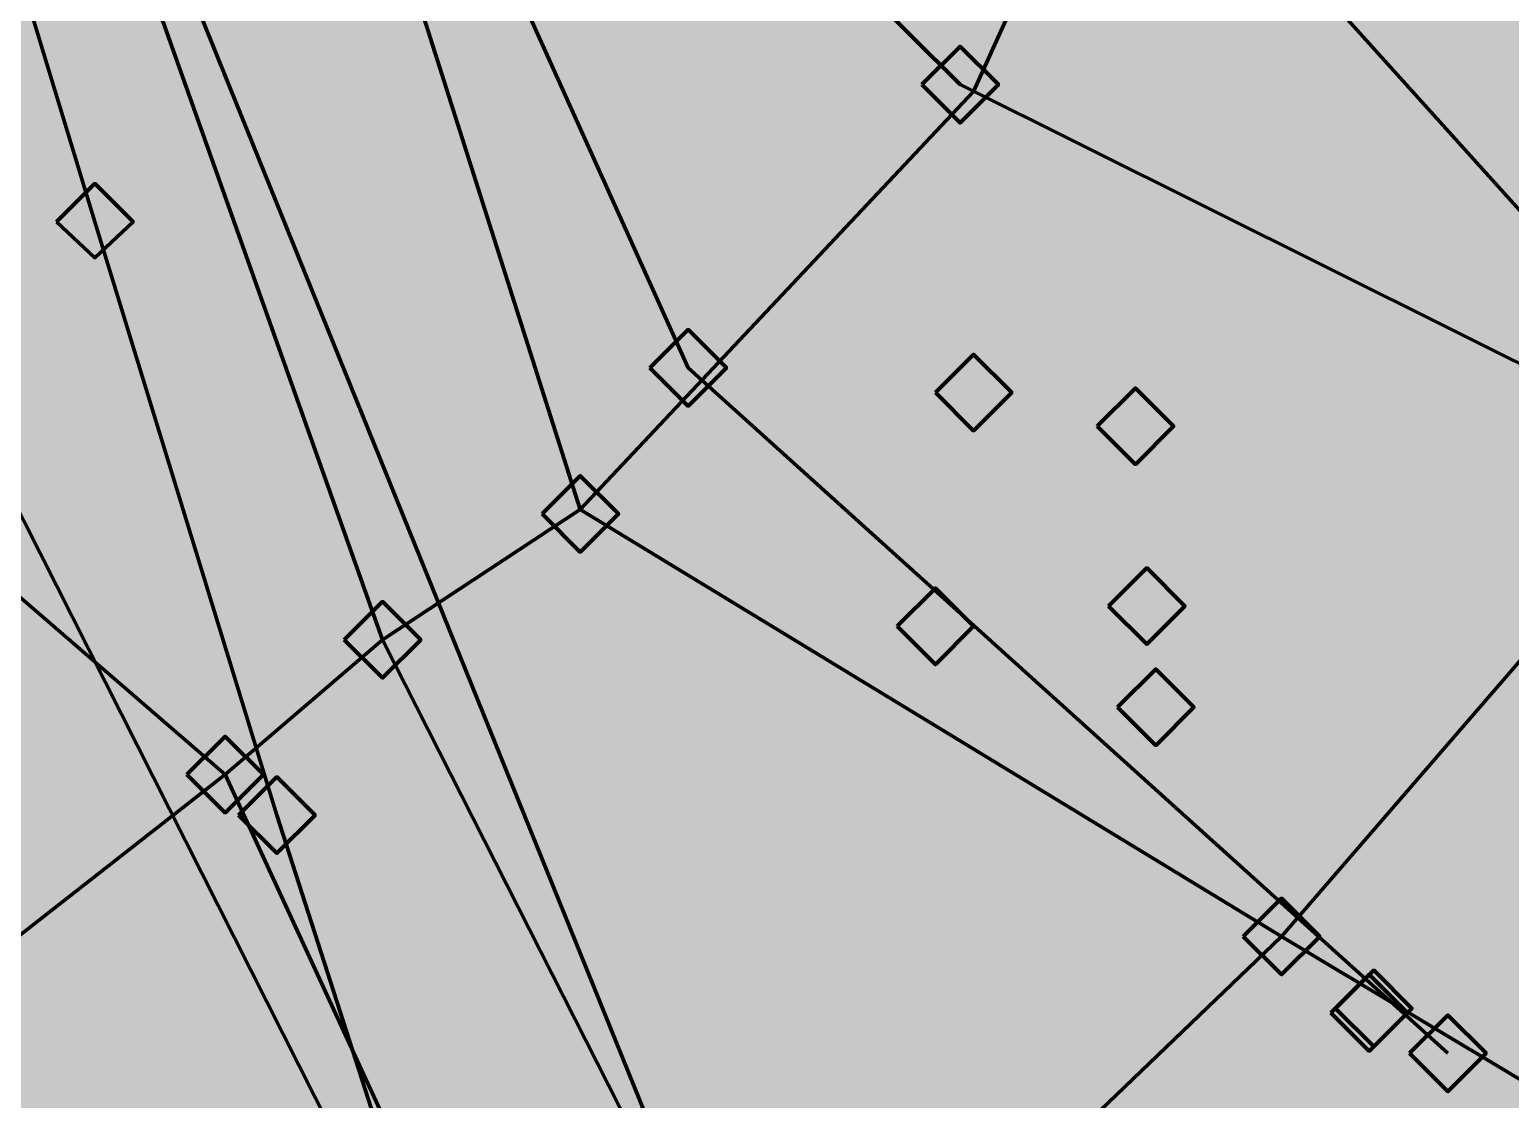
# Model space of a CAD drawing. Header units: inches. Extents: x 0 to 458, y -2 to 321.
# Drawn here: x 146.1 to 201, y 83.5 to 123.2 of the extents above; entities that cross this region are included whole.
import ezdxf

# ---------------------------------------------------------------- set-up
doc = ezdxf.new("R2010")
doc.units = ezdxf.units.IN
doc.header["$MEASUREMENT"] = 0
doc.layers.add('H', color=7, linetype='CONTINUOUS', lineweight=100)
doc.layers.add('P', color=250, linetype='CONTINUOUS', lineweight=100)

msp = doc.modelspace()

# ---------------------------------------------------------------- hatches: boundary and pattern name
at = {"layer": 'H', "linetype": 'Continuous'}
for color, points in [(7, [(-0.167, 296.167), (421, 296.167), (421, -1.833), (-0.167, -1.833)]), (0, [(183.167, 124.333), (181.583, 121.25), (181.083, 121.25), (182.75, 124.5), (180.833, 124.5), (180.833, 124.917), (183.167, 124.917), (183.167, 124.333), (184.583, 124.5), (184.333, 124.5), (184.083, 124.417), (183.917, 124.333), (183.75, 124.25), (183.667, 124.25), (183.667, 124.75), (184.167, 124.917), (184.667, 125), (185.083, 124.917), (185.417, 124.75), (185.667, 124.5), (185.75, 124.083), (185.583, 123.583), (185.083, 123.25), (185.333, 123.167), (185.583, 123), (185.75, 122.75), (185.833, 122.333), (185.75, 121.833), (185.5, 121.5), (185.083, 121.25), (184.583, 121.167), (184.083, 121.25), (183.583, 121.417), (183.583, 121.917), (183.667, 121.917), (184.083, 121.667), (184.583, 121.583), (184.917, 121.583), (185.167, 121.75), (185.25, 122), (185.333, 122.333), (185.25, 122.667), (185.083, 122.917), (184.833, 123), (184.583, 123), (184.333, 123), (184.333, 123.417), (184.5, 123.417), (185.083, 123.583), (185.25, 124), (185.25, 124.25), (185.083, 124.417), (184.833, 124.5), (184.583, 124.5), (183.167, 124.333), (187.167, 121.25), (186.583, 121.25), (186.583, 121.917), (187.167, 121.917), (187.167, 121.25), (183.167, 124.333), (190.25, 124.333), (188.667, 121.25), (188.167, 121.25), (189.833, 124.5), (187.917, 124.5), (187.917, 124.917), (190.25, 124.917), (190.25, 124.333), (183.167, 124.333), (191.667, 124.5), (191.417, 124.5), (191.167, 124.417), (191, 124.333), (190.833, 124.25), (190.75, 124.25), (190.75, 124.75), (191.25, 124.917), (191.75, 125), (192.167, 124.917), (192.5, 124.75), (192.75, 124.5), (192.833, 124.083), (192.667, 123.583), (192.167, 123.25), (192.417, 123.167), (192.667, 123), (192.833, 122.75), (192.917, 122.333), (192.833, 121.833), (192.583, 121.5), (192.167, 121.25), (191.667, 121.167), (191.167, 121.25), (190.667, 121.417), (190.667, 121.917), (190.75, 121.917), (191.167, 121.667), (191.667, 121.583), (191.917, 121.583), (192.167, 121.75), (192.333, 122), (192.417, 122.333), (192.333, 122.667), (192.167, 122.917), (191.917, 123), (191.667, 123), (191.417, 123), (191.417, 123.417), (191.583, 123.417), (192.167, 123.583), (192.333, 124), (192.25, 124.25), (192.167, 124.417), (191.917, 124.5), (191.667, 124.5)]), (0, [(179.167, 121.167), (180.583, 119.75), (182, 121.167), (180.583, 122.583)]), (0, [(151.083, 120.5), (149.5, 117.417), (148.917, 117.417), (150.583, 120.583), (148.75, 120.583), (148.75, 121.083), (151.083, 121.083), (151.083, 120.5), (153.75, 118.583), (153.667, 118.333), (153.667, 118.083), (153.583, 117.833), (153.417, 117.667), (153.25, 117.5), (153, 117.417), (152.75, 117.333), (152.5, 117.333), (152.25, 117.333), (152, 117.333), (151.75, 117.417), (151.583, 117.5), (151.583, 118), (151.75, 117.917), (152, 117.833), (152.25, 117.75), (152.5, 117.75), (152.833, 117.75), (153.083, 117.917), (153.167, 118.25), (153.25, 118.583), (153.167, 118.833), (153, 119.083), (152.75, 119.25), (152.417, 119.25), (152, 119.25), (151.667, 119.167), (151.667, 121.083), (153.667, 121.083), (153.667, 120.583), (152.167, 120.583), (152.167, 119.667), (152.333, 119.667), (152.5, 119.667), (152.75, 119.667), (153, 119.583), (153.333, 119.417), (153.667, 119.083), (153.667, 118.833), (153.75, 118.583), (151.083, 120.5), (155.083, 117.417), (154.5, 117.417), (154.5, 118.083), (155.083, 118.083), (155.083, 117.417), (151.083, 120.5), (158.083, 117.417), (155.833, 117.417), (155.833, 117.917), (156.083, 118.083), (156.25, 118.333), (156.5, 118.583), (156.75, 118.75), (156.917, 119), (157.083, 119.167), (157.167, 119.333), (157.25, 119.5), (157.417, 119.833), (157.417, 120.083), (157.417, 120.333), (157.25, 120.583), (157.083, 120.667), (156.833, 120.667), (156.583, 120.667), (156.25, 120.583), (156.083, 120.5), (155.917, 120.417), (155.917, 120.917), (156.083, 121), (156.333, 121.083), (156.583, 121.083), (156.833, 121.083), (157.083, 121.083), (157.333, 121.083), (157.667, 120.833), (157.833, 120.5), (157.917, 120.333), (157.917, 120.083), (157.917, 119.75), (157.75, 119.417), (157.5, 119.083), (157.25, 118.75), (157, 118.5), (156.75, 118.25), (156.5, 118), (156.25, 117.833), (158.083, 117.833), (158.083, 117.417), (151.083, 120.5), (160.917, 120.5), (159.333, 117.417), (158.75, 117.417), (160.417, 120.583), (158.583, 120.583), (158.583, 121.083), (160.917, 121.083), (160.917, 120.5)]), (0, [(147.083, 116.083), (148.5, 114.75), (149.917, 116.083), (148.5, 117.5)]), (0, [(163.667, 115.083), (162.083, 111.917), (161.5, 111.917), (163.25, 115.167), (161.333, 115.167), (161.333, 115.583), (163.667, 115.583), (163.667, 115.083), (165.083, 115.25), (164.833, 115.25), (164.583, 115.167), (164.333, 115), (164.167, 114.917), (164.167, 115.417), (164.583, 115.583), (165.167, 115.667), (165.583, 115.667), (165.917, 115.5), (166.167, 115.167), (166.25, 114.833), (166, 114.25), (165.583, 114), (165.583, 113.917), (165.833, 113.833), (166.083, 113.75), (166.25, 113.417), (166.333, 113), (166.25, 112.583), (166, 112.167), (165.583, 111.917), (165.083, 111.833), (164.5, 111.917), (164.083, 112.083), (164.083, 112.583), (164.5, 112.417), (165.083, 112.333), (165.333, 112.333), (165.583, 112.5), (165.75, 112.75), (165.833, 113.083), (165.75, 113.417), (165.583, 113.583), (165.333, 113.667), (165, 113.75), (164.833, 113.75), (164.833, 114.167), (165, 114.167), (165.5, 114.25), (165.75, 114.75), (165.667, 115), (165.583, 115.167), (165.333, 115.25), (165.083, 115.25), (163.667, 115.083), (167.667, 111.917), (167.083, 111.917), (167.083, 112.667), (167.667, 112.667), (167.667, 111.917), (163.667, 115.083), (170.75, 115.083), (169.167, 111.917), (168.583, 111.917), (170.333, 115.167), (168.417, 115.167), (168.417, 115.583), (170.75, 115.583), (170.75, 115.083), (163.667, 115.083), (173, 114.083), (172.917, 114.75), (172.667, 115.083), (172.5, 115.25), (172.25, 115.25), (171.75, 115.083), (171.583, 114.417), (171.667, 114.083), (171.833, 113.833), (172, 113.667), (172.333, 113.667), (172.667, 113.75), (172.917, 113.833), (172.917, 114), (173, 114.083), (163.667, 115.083), (171.083, 114.417), (171.167, 114.917), (171.417, 115.333), (171.833, 115.583), (172.25, 115.667), (172.667, 115.583), (173.083, 115.333), (173.333, 114.833), (173.417, 114), (173.333, 113.167), (173.083, 112.5), (172.583, 112), (171.833, 111.833), (171.583, 111.917), (171.417, 111.917), (171.417, 112.417), (171.583, 112.333), (171.917, 112.333), (172.667, 112.583), (172.917, 113.5), (172.583, 113.333), (172.167, 113.25), (171.833, 113.333), (171.5, 113.5), (171.167, 113.833), (171.083, 114.417)]), (0, [(189.667, 112.917), (188.083, 109.833), (187.5, 109.833), (189.167, 113), (187.333, 113), (187.333, 113.417), (189.667, 113.417), (189.667, 112.917), (191.083, 113.083), (190.833, 113.083), (190.583, 113), (190.333, 112.917), (190.167, 112.75), (190.167, 113.333), (190.333, 113.417), (190.583, 113.5), (190.833, 113.5), (191.083, 113.5), (191.333, 113.5), (191.583, 113.5), (191.917, 113.333), (192.167, 113), (192.167, 112.833), (192.25, 112.667), (192.167, 112.333), (192, 112.083), (191.833, 111.917), (191.583, 111.833), (191.75, 111.75), (192, 111.583), (192.25, 111.25), (192.25, 111.083), (192.25, 110.917), (192.25, 110.667), (192.167, 110.417), (192, 110.083), (191.75, 109.917), (191.583, 109.833), (191.333, 109.75), (191.083, 109.75), (190.833, 109.75), (190.5, 109.75), (190.25, 109.833), (190.083, 109.917), (190.083, 110.5), (190.25, 110.333), (190.5, 110.25), (190.75, 110.167), (191, 110.167), (191.333, 110.167), (191.583, 110.333), (191.75, 110.583), (191.833, 110.917), (191.75, 111.25), (191.583, 111.417), (191.333, 111.583), (191, 111.583), (190.833, 111.583), (190.833, 112), (191, 112), (191.25, 112), (191.5, 112.167), (191.667, 112.333), (191.75, 112.583), (191.667, 112.833), (191.5, 113), (191.333, 113.083), (191.083, 113.083), (189.667, 112.917), (193.667, 109.833), (193.083, 109.833), (193.083, 110.5), (193.667, 110.5), (193.667, 109.833), (189.667, 112.917), (196.167, 111.917), (196.167, 112.25), (196.083, 112.583), (196, 112.75), (195.917, 112.917), (195.75, 113.083), (195.5, 113.167), (195.167, 113.083), (195, 112.917), (194.833, 112.667), (194.833, 112.25), (194.833, 112.083), (194.833, 111.917), (195.083, 111.667), (195.25, 111.583), (195.5, 111.5), (195.833, 111.583), (196.167, 111.75), (196.167, 111.833), (196.167, 111.917), (189.667, 112.917), (194.333, 112.25), (194.333, 112.5), (194.417, 112.75), (194.5, 113), (194.667, 113.167), (194.833, 113.333), (195, 113.417), (195.25, 113.5), (195.5, 113.5), (195.75, 113.5), (195.917, 113.417), (196.25, 113.167), (196.417, 113), (196.583, 112.667), (196.667, 112.333), (196.667, 112.083), (196.667, 111.833), (196.667, 111.417), (196.583, 111), (196.417, 110.583), (196.25, 110.333), (196.083, 110.083), (195.75, 109.833), (195.417, 109.75), (195.083, 109.75), (194.833, 109.75), (194.667, 109.75), (194.667, 110.25), (194.833, 110.167), (195.083, 110.167), (195.333, 110.167), (195.5, 110.25), (195.833, 110.5), (196, 110.667), (196.083, 110.833), (196.167, 111.083), (196.167, 111.333), (196, 111.25), (195.833, 111.167), (195.417, 111.083), (195.083, 111.167), (194.667, 111.333), (194.5, 111.5), (194.417, 111.75), (194.333, 112), (194.333, 112.25), (189.667, 112.917), (199.5, 111.083), (199.083, 111.083), (199.083, 109.833), (198.583, 109.833), (198.583, 111.083), (197, 111.083), (197, 111.583), (198.667, 113.417), (199.083, 113.417), (199.083, 111.417), (199.5, 111.417), (199.5, 111.083), (189.667, 112.917), (198.583, 111.417), (198.583, 112.917), (197.417, 111.417), (198.583, 111.417)]), (0, [(169.083, 110.667), (170.5, 109.25), (171.917, 110.667), (170.5, 112.083)]), (0, [(179.667, 109.75), (181.083, 108.333), (182.5, 109.75), (181.083, 111.167)]), (0, [(185.667, 108.5), (187.083, 107.083), (188.5, 108.5), (187.083, 109.917)]), (0, [(156.5, 108.417), (154.917, 105.333), (154.333, 105.333), (156.083, 108.5), (154.167, 108.5), (154.167, 109), (156.5, 109), (156.5, 108.417), (157.917, 108.583), (157.667, 108.583), (157.417, 108.5), (157.167, 108.417), (157, 108.333), (157, 108.833), (157.167, 108.917), (157.417, 109), (157.667, 109), (158, 109.083), (158.167, 109), (158.417, 109), (158.75, 108.833), (159, 108.583), (159, 108.333), (159.083, 108.167), (159, 107.917), (158.833, 107.667), (158.667, 107.417), (158.417, 107.333), (158.667, 107.25), (158.917, 107.083), (159.083, 106.833), (159.083, 106.583), (159.167, 106.417), (159.083, 106.167), (159.083, 105.917), (158.833, 105.583), (158.667, 105.417), (158.417, 105.333), (158.167, 105.25), (157.917, 105.25), (157.667, 105.25), (157.333, 105.333), (157.083, 105.333), (156.917, 105.417), (156.917, 106), (157.083, 105.833), (157.333, 105.75), (157.583, 105.667), (157.917, 105.667), (158.167, 105.667), (158.417, 105.833), (158.583, 106.083), (158.667, 106.417), (158.583, 106.75), (158.417, 106.917), (158.167, 107.083), (157.833, 107.083), (157.667, 107.083), (157.667, 107.5), (157.833, 107.5), (158.083, 107.5), (158.333, 107.667), (158.5, 107.833), (158.583, 108.083), (158.5, 108.333), (158.333, 108.5), (158.167, 108.583), (157.917, 108.583), (156.5, 108.417), (160.5, 105.333), (159.917, 105.333), (159.917, 106), (160.5, 106), (160.5, 105.333), (156.5, 108.417), (163, 107.5), (163, 107.833), (163, 108.083), (162.917, 108.25), (162.75, 108.417), (162.583, 108.583), (162.333, 108.667), (162, 108.583), (161.833, 108.417), (161.667, 108.167), (161.667, 107.833), (161.667, 107.583), (161.667, 107.417), (161.917, 107.167), (162.083, 107.083), (162.333, 107), (162.667, 107.083), (163, 107.25), (163, 107.333), (163, 107.5), (156.5, 108.417), (161.167, 107.75), (161.167, 108.083), (161.25, 108.333), (161.333, 108.5), (161.5, 108.667), (161.667, 108.833), (161.833, 108.917), (162.083, 109), (162.333, 109.083), (162.583, 109), (162.75, 108.917), (163.167, 108.75), (163.333, 108.5), (163.417, 108.167), (163.5, 107.833), (163.5, 107.583), (163.5, 107.333), (163.5, 106.917), (163.417, 106.5), (163.333, 106.083), (163.083, 105.833), (162.917, 105.583), (162.583, 105.417), (162.25, 105.25), (161.917, 105.25), (161.667, 105.25), (161.5, 105.25), (161.5, 105.75), (161.667, 105.667), (161.917, 105.667), (162.167, 105.667), (162.417, 105.75), (162.667, 106), (162.833, 106.167), (162.917, 106.333), (163, 106.583), (163, 106.917), (162.833, 106.75), (162.667, 106.667), (162.25, 106.667), (161.917, 106.667), (161.583, 106.833), (161.333, 107), (161.25, 107.25), (161.167, 107.5), (161.167, 107.75), (156.5, 108.417), (165, 108.583), (164.75, 108.583), (164.5, 108.5), (164.25, 108.417), (164.083, 108.333), (164.083, 108.833), (164.25, 108.917), (164.5, 109), (164.75, 109), (165, 109.083), (165.25, 109), (165.5, 109), (165.833, 108.833), (166.083, 108.583), (166.083, 108.333), (166.167, 108.167), (166.083, 107.917), (165.917, 107.667), (165.75, 107.417), (165.5, 107.333), (165.667, 107.25), (165.917, 107.083), (166.167, 106.833), (166.167, 106.583), (166.167, 106.417), (166.167, 106.167), (166.083, 105.917), (165.917, 105.583), (165.667, 105.417), (165.5, 105.333), (165.25, 105.25), (165, 105.25), (164.667, 105.25), (164.417, 105.333), (164.167, 105.333), (164, 105.417), (164, 106), (164.167, 105.833), (164.417, 105.75), (164.667, 105.667), (164.917, 105.667), (165.25, 105.667), (165.5, 105.833), (165.667, 106.083), (165.667, 106.417), (165.667, 106.75), (165.5, 106.917), (165.25, 107.083), (164.917, 107.083), (164.75, 107.083), (164.75, 107.5), (164.917, 107.5), (165.167, 107.5), (165.417, 107.667), (165.583, 107.833), (165.667, 108.083), (165.583, 108.333), (165.417, 108.5), (165.25, 108.583), (165, 108.583)]), (0, [(174.25, 108), (172.667, 104.917), (172.167, 104.917), (173.833, 108.167), (171.917, 108.167), (171.917, 108.583), (174.25, 108.583), (174.25, 108), (175.667, 108.25), (175.417, 108.167), (175.167, 108.083), (174.917, 108), (174.833, 107.917), (174.75, 107.917), (174.75, 108.417), (175, 108.5), (175.167, 108.583), (175.5, 108.667), (175.75, 108.667), (176, 108.667), (176.167, 108.583), (176.5, 108.417), (176.75, 108.167), (176.833, 108), (176.833, 107.75), (176.75, 107.5), (176.667, 107.25), (176.417, 107.083), (176.167, 106.917), (176.417, 106.833), (176.667, 106.667), (176.833, 106.417), (176.917, 106.25), (176.917, 106), (176.917, 105.75), (176.833, 105.583), (176.583, 105.167), (176.417, 105), (176.167, 104.917), (175.917, 104.833), (175.667, 104.833), (175.417, 104.833), (175.167, 104.917), (174.917, 105), (174.667, 105.083), (174.667, 105.583), (174.917, 105.5), (175.083, 105.333), (175.417, 105.333), (175.667, 105.25), (175.917, 105.333), (176.167, 105.5), (176.333, 105.75), (176.417, 106.083), (176.333, 106.333), (176.167, 106.583), (175.917, 106.667), (175.667, 106.667), (175.417, 106.667), (175.417, 107.083), (175.583, 107.083), (175.917, 107.167), (176.083, 107.25), (176.25, 107.5), (176.333, 107.75), (176.25, 108), (176.167, 108.083), (175.917, 108.25), (175.667, 108.25), (174.25, 108), (178.25, 104.917), (177.667, 104.917), (177.667, 105.583), (178.25, 105.583), (178.25, 104.917), (174.25, 108), (180.75, 107.75), (180.667, 107.917), (180.583, 108.167), (180.417, 108.25), (180.083, 108.333), (179.917, 108.25), (179.667, 108.167), (179.583, 108), (179.5, 107.75), (179.583, 107.417), (179.833, 107.25), (180.083, 107.083), (180.417, 107), (180.583, 107.167), (180.667, 107.333), (180.75, 107.5), (180.75, 107.75), (174.25, 108), (180.833, 105.917), (180.833, 106.083), (180.75, 106.25), (180.583, 106.417), (180.417, 106.5), (180.167, 106.667), (179.833, 106.75), (179.667, 106.583), (179.5, 106.417), (179.417, 106.25), (179.417, 106), (179.5, 105.667), (179.667, 105.417), (179.833, 105.25), (180.167, 105.167), (180.417, 105.25), (180.667, 105.417), (180.75, 105.583), (180.833, 105.917), (174.25, 108), (180.167, 104.833), (179.833, 104.833), (179.667, 104.917), (179.417, 105), (179.25, 105.167), (179, 105.5), (178.917, 105.917), (179, 106.25), (179.083, 106.5), (179.25, 106.667), (179.583, 106.917), (179.333, 107.083), (179.167, 107.25), (179.083, 107.417), (179, 107.667), (179.083, 108.083), (179.333, 108.417), (179.667, 108.583), (179.917, 108.667), (180.167, 108.667), (180.333, 108.667), (180.583, 108.583), (180.917, 108.417), (181.167, 108.083), (181.25, 107.75), (181.167, 107.5), (181.083, 107.25), (180.917, 107), (180.667, 106.833), (180.917, 106.667), (181.167, 106.5), (181.25, 106.25), (181.333, 105.917), (181.333, 105.75), (181.25, 105.5), (181.167, 105.333), (181, 105.167), (180.583, 104.917), (180.333, 104.833), (180.167, 104.833), (174.25, 108), (184.167, 106.167), (183.667, 106.167), (183.667, 104.917), (183.25, 104.917), (183.25, 106.167), (181.583, 106.167), (181.583, 106.667), (183.25, 108.583), (183.667, 108.583), (183.667, 106.583), (184.167, 106.583), (184.167, 106.167), (174.25, 108), (183.25, 106.583), (183.25, 108), (182, 106.583), (183.25, 106.583)]), (0, [(165.083, 105.25), (166.5, 103.833), (167.917, 105.25), (166.5, 106.667)]), (0, [(190, 104.667), (188.417, 101.583), (187.917, 101.583), (189.583, 104.833), (187.75, 104.833), (187.75, 105.25), (190, 105.25), (190, 104.667), (191.5, 104.917), (191.25, 104.833), (190.917, 104.75), (190.75, 104.667), (190.583, 104.583), (190.583, 105.083), (190.75, 105.167), (191, 105.25), (191.25, 105.333), (191.5, 105.333), (191.75, 105.333), (191.917, 105.25), (192.25, 105.083), (192.5, 104.833), (192.583, 104.667), (192.583, 104.417), (192.583, 104.167), (192.417, 103.917), (192.167, 103.75), (191.917, 103.583), (192.167, 103.5), (192.417, 103.333), (192.583, 103.083), (192.667, 102.917), (192.667, 102.667), (192.667, 102.417), (192.583, 102.167), (192.333, 101.833), (192.167, 101.667), (192, 101.583), (191.75, 101.5), (191.5, 101.5), (191.167, 101.5), (190.917, 101.583), (190.667, 101.667), (190.5, 101.75), (190.5, 102.25), (190.667, 102.167), (190.917, 102), (191.167, 101.917), (191.417, 101.917), (191.75, 102), (192, 102.167), (192.167, 102.333), (192.167, 102.667), (192.167, 103), (192, 103.25), (191.75, 103.333), (191.417, 103.333), (191.25, 103.333), (191.25, 103.75), (191.333, 103.75), (191.667, 103.833), (191.917, 103.917), (192.083, 104.083), (192.083, 104.417), (192.083, 104.583), (191.917, 104.75), (191.75, 104.833), (191.5, 104.917), (190, 104.667), (194, 101.583), (193.417, 101.583), (193.417, 102.25), (194, 102.25), (194, 101.583), (190, 104.667), (196.583, 103.75), (196.583, 104.083), (196.5, 104.333), (196.417, 104.583), (196.333, 104.667), (196.083, 104.833), (195.833, 104.917), (195.583, 104.833), (195.417, 104.667), (195.25, 104.417), (195.167, 104.083), (195.25, 103.833), (195.25, 103.667), (195.417, 103.417), (195.667, 103.333), (195.917, 103.333), (196.25, 103.333), (196.583, 103.5), (196.583, 103.583), (196.583, 103.75), (190, 104.667), (194.667, 104.083), (194.75, 104.333), (194.833, 104.583), (194.917, 104.75), (195.083, 105), (195.25, 105.083), (195.417, 105.25), (195.667, 105.25), (195.833, 105.333), (196.083, 105.333), (196.333, 105.25), (196.667, 105), (196.833, 104.75), (197, 104.417), (197.083, 104.083), (197.083, 103.833), (197.083, 103.667), (197.083, 103.167), (197, 102.75), (196.833, 102.417), (196.667, 102.083), (196.417, 101.833), (196.167, 101.667), (195.833, 101.583), (195.417, 101.5), (195.25, 101.5), (195, 101.583), (195, 102), (195.083, 102), (195.25, 102), (195.5, 101.917), (195.75, 101.917), (195.917, 102), (196.25, 102.25), (196.417, 102.417), (196.5, 102.667), (196.583, 102.917), (196.583, 103.167), (196.417, 103), (196.167, 103), (195.833, 102.917), (195.417, 102.917), (195.083, 103.083), (194.917, 103.25), (194.833, 103.5), (194.75, 103.75), (194.667, 104.083), (190, 104.667), (199.833, 104.667), (198.25, 101.583), (197.75, 101.583), (199.417, 104.833), (197.583, 104.833), (197.583, 105.25), (199.833, 105.25), (199.833, 104.667)]), (0, [(186.083, 101.833), (187.5, 100.417), (188.917, 101.833), (187.5, 103.25)]), (0, [(149.167, 101.917), (147.583, 98.833), (147.083, 98.833), (148.75, 102), (146.833, 102), (146.833, 102.5), (149.167, 102.5), (149.167, 101.917), (152, 100.083), (151.583, 100.083), (151.583, 98.833), (151.083, 98.833), (151.083, 100.083), (149.417, 100.083), (149.417, 100.583), (151.083, 102.5), (151.583, 102.5), (151.583, 100.417), (152, 100.417), (152, 100.083), (149.167, 101.917), (151.083, 100.417), (151.083, 101.917), (149.833, 100.417), (151.083, 100.417), (149.167, 101.917), (153.167, 98.833), (152.583, 98.833), (152.583, 99.5), (153.167, 99.5), (153.167, 98.833), (149.167, 101.917), (156.25, 100.667), (155.917, 99.167), (155.083, 98.75), (154.167, 99.167), (153.917, 100.667), (154.167, 102.083), (155.083, 102.5), (155.917, 102.083), (156.25, 100.667), (149.167, 101.917), (155.583, 99.5), (155.667, 100), (155.75, 100.667), (155.667, 101.25), (155.583, 101.75), (155.417, 102), (155.083, 102.167), (154.75, 102), (154.5, 101.75), (154.417, 101.25), (154.417, 100.667), (154.417, 100), (154.5, 99.5), (154.667, 99.25), (155.083, 99.167), (155.417, 99.25), (155.583, 99.5), (149.167, 101.917), (159.083, 100.083), (158.583, 100.083), (158.583, 98.833), (158.167, 98.833), (158.167, 100.083), (156.5, 100.083), (156.5, 100.583), (158.167, 102.5), (158.583, 102.5), (158.583, 100.417), (159.083, 100.417), (159.083, 100.083), (149.167, 101.917), (158.167, 100.417), (158.167, 101.917), (156.917, 100.417), (158.167, 100.417)]), (0, [(178.25, 101.083), (179.667, 99.667), (181.083, 101.083), (179.667, 102.5)]), (0, [(157.75, 100.583), (159.167, 99.167), (160.583, 100.583), (159.167, 102)]), (0, [(172.75, 99.333), (171.167, 96.167), (170.667, 96.167), (172.333, 99.417), (170.417, 99.417), (170.417, 99.833), (172.75, 99.833), (172.75, 99.333), (174.25, 99.5), (173.917, 99.5), (173.667, 99.417), (173.5, 99.25), (173.333, 99.167), (173.333, 99.75), (173.5, 99.75), (173.75, 99.833), (174, 99.917), (174.25, 99.917), (174.5, 99.917), (174.667, 99.917), (175, 99.75), (175.25, 99.417), (175.333, 99.25), (175.333, 99.083), (175.333, 98.75), (175.167, 98.5), (174.917, 98.333), (174.667, 98.25), (174.667, 98.167), (174.917, 98.083), (175.167, 98), (175.333, 97.667), (175.417, 97.5), (175.417, 97.25), (175.417, 97.083), (175.333, 96.833), (175.083, 96.5), (174.917, 96.333), (174.75, 96.167), (174.5, 96.167), (174.167, 96.083), (173.917, 96.167), (173.667, 96.167), (173.417, 96.25), (173.167, 96.333), (173.167, 96.833), (173.25, 96.833), (173.417, 96.75), (173.667, 96.667), (173.917, 96.583), (174.167, 96.583), (174.5, 96.583), (174.75, 96.75), (174.833, 97), (174.917, 97.333), (174.833, 97.667), (174.667, 97.833), (174.5, 97.917), (174.167, 98), (173.917, 98), (173.917, 98.417), (174.083, 98.417), (174.417, 98.417), (174.667, 98.583), (174.833, 98.75), (174.833, 99), (174.833, 99.25), (174.667, 99.417), (174.417, 99.5), (174.25, 99.5), (172.75, 99.333), (176.75, 96.167), (176.167, 96.167), (176.167, 96.917), (176.75, 96.917), (176.75, 96.167), (172.75, 99.333), (179.25, 99), (179.25, 99.25), (179.083, 99.417), (178.917, 99.5), (178.667, 99.583), (178.417, 99.583), (178.25, 99.417), (178.083, 99.25), (178, 99), (178.167, 98.75), (178.417, 98.5), (178.583, 98.417), (178.917, 98.25), (179.083, 98.417), (179.167, 98.583), (179.25, 98.833), (179.25, 99), (172.75, 99.333), (179.333, 97.167), (179.333, 97.333), (179.25, 97.5), (179.083, 97.667), (178.917, 97.833), (178.667, 97.917), (178.333, 98), (178.167, 97.917), (178.083, 97.667), (178, 97.5), (177.917, 97.25), (178, 96.917), (178.167, 96.667), (178.417, 96.5), (178.667, 96.5), (178.917, 96.5), (179.167, 96.667), (179.333, 96.917), (179.333, 97.167), (172.75, 99.333), (178.667, 96.083), (178.417, 96.167), (178.167, 96.167), (177.917, 96.333), (177.75, 96.417), (177.5, 96.75), (177.5, 97.167), (177.5, 97.5), (177.583, 97.75), (177.833, 98), (178.083, 98.167), (177.833, 98.333), (177.667, 98.5), (177.583, 98.75), (177.583, 99), (177.667, 99.333), (177.833, 99.667), (178.25, 99.833), (178.417, 99.917), (178.667, 99.917), (178.917, 99.917), (179.083, 99.917), (179.417, 99.667), (179.667, 99.417), (179.75, 99), (179.75, 98.75), (179.583, 98.5), (179.417, 98.333), (179.167, 98.167), (179.5, 98), (179.667, 97.75), (179.833, 97.5), (179.833, 97.25), (179.833, 97), (179.75, 96.75), (179.667, 96.583), (179.5, 96.417), (179.083, 96.167), (178.917, 96.167), (178.667, 96.083), (172.75, 99.333), (182.667, 97.417), (182.25, 97.417), (182.25, 96.167), (181.75, 96.167), (181.75, 97.417), (180.167, 97.417), (180.167, 98), (181.75, 99.833), (182.25, 99.833), (182.25, 97.833), (182.667, 97.833), (182.667, 97.417), (172.75, 99.333), (181.75, 97.833), (181.75, 99.25), (180.5, 97.833), (181.75, 97.833)]), (0, [(186.417, 98.083), (187.833, 96.667), (189.25, 98.083), (187.833, 99.5)]), (0, [(151.917, 95.583), (153.333, 94.167), (154.75, 95.583), (153.333, 97)]), (0, [(143.25, 95.167), (141.667, 92), (141.167, 92), (142.833, 95.25), (140.917, 95.25), (140.917, 95.667), (143.25, 95.667), (143.25, 95.167), (146.083, 93.167), (145.917, 92.667), (145.667, 92.25), (145.333, 92), (144.917, 91.917), (144.417, 92), (144.083, 92.25), (143.75, 92.833), (143.667, 93.583), (143.75, 94.5), (144.083, 95.167), (144.583, 95.583), (145.333, 95.75), (145.583, 95.75), (145.75, 95.667), (145.75, 95.25), (145.5, 95.333), (145.25, 95.333), (144.5, 95), (144.167, 94.083), (144.5, 94.25), (144.917, 94.333), (145.333, 94.333), (145.667, 94.167), (145.917, 93.75), (146.083, 93.167), (143.25, 95.167), (145.583, 93.167), (145.5, 93.583), (145.333, 93.833), (145.083, 93.917), (144.833, 93.917), (144.5, 93.917), (144.167, 93.75), (144.167, 93.667), (144.167, 93.5), (144.25, 92.917), (144.417, 92.583), (144.667, 92.417), (144.917, 92.333), (145.333, 92.583), (145.583, 93.167), (143.25, 95.167), (147.25, 92), (146.667, 92), (146.667, 92.75), (147.25, 92.75), (147.25, 92), (143.25, 95.167), (150.333, 95.167), (148.75, 92), (148.25, 92), (149.917, 95.25), (148, 95.25), (148, 95.667), (150.333, 95.667), (150.333, 95.167), (143.25, 95.167), (153.083, 92), (150.833, 92), (150.833, 92.5), (151.25, 93), (151.667, 93.417), (152.25, 94.167), (152.417, 94.75), (152.333, 95), (152.25, 95.167), (152, 95.333), (151.75, 95.333), (151.5, 95.333), (151.25, 95.25), (151.083, 95.083), (150.917, 95), (150.917, 95.5), (151.333, 95.667), (151.833, 95.75), (152.667, 95.5), (152.917, 94.75), (152.833, 94.333), (152.75, 94), (152.5, 93.667), (152.25, 93.417), (151.75, 92.833), (151.25, 92.417), (153.083, 92.417), (153.083, 92)]), (0, [(153.833, 94.083), (155.25, 92.667), (156.667, 94.083), (155.25, 95.5)]), (0, [(157.833, 93.833), (156.25, 90.75), (155.75, 90.75), (157.417, 94), (155.5, 94), (155.5, 94.417), (157.833, 94.417), (157.833, 93.833), (160.667, 91.917), (160.583, 91.667), (160.5, 91.417), (160.417, 91.167), (160.25, 91), (160.083, 90.917), (159.917, 90.75), (159.667, 90.667), (159.5, 90.667), (159.25, 90.667), (159, 90.75), (158.667, 91), (158.5, 91.25), (158.333, 91.583), (158.25, 91.917), (158.25, 92.167), (158.25, 92.333), (158.25, 92.583), (158.25, 92.833), (158.333, 93.25), (158.5, 93.583), (158.667, 93.917), (158.917, 94.167), (159.167, 94.333), (159.5, 94.417), (159.917, 94.5), (160.083, 94.5), (160.333, 94.417), (160.333, 94), (160.25, 94), (160.083, 94), (159.833, 94.083), (159.583, 94.083), (159.417, 94), (159.083, 93.75), (159, 93.583), (158.833, 93.333), (158.833, 93.083), (158.75, 92.833), (159.083, 93), (159.5, 93.083), (159.917, 93.083), (160.083, 93), (160.25, 92.917), (160.417, 92.667), (160.5, 92.5), (160.583, 92.25), (160.667, 91.917), (157.833, 93.833), (160.167, 91.917), (160.083, 92.167), (160.083, 92.333), (159.917, 92.583), (159.667, 92.667), (159.417, 92.667), (159.083, 92.667), (158.75, 92.5), (158.75, 92.417), (158.75, 92.25), (158.75, 91.917), (158.833, 91.667), (158.917, 91.417), (159, 91.25), (159.25, 91.167), (159.5, 91.083), (159.75, 91.167), (159.917, 91.333), (160.083, 91.583), (160.167, 91.917), (157.833, 93.833), (161.833, 90.75), (161.25, 90.75), (161.25, 91.417), (161.833, 91.417), (161.833, 90.75), (157.833, 93.833), (164.917, 93.833), (163.333, 90.75), (162.833, 90.75), (164.5, 94), (162.583, 94), (162.583, 94.417), (164.917, 94.417), (164.917, 93.833), (157.833, 93.833), (167.75, 92), (167.333, 92), (167.333, 90.75), (166.833, 90.75), (166.833, 92), (165.25, 92), (165.25, 92.5), (166.833, 94.417), (167.333, 94.417), (167.333, 92.417), (167.75, 92.417), (167.75, 92), (157.833, 93.833), (166.833, 92.417), (166.833, 93.833), (165.583, 92.417), (166.833, 92.417)]), (0, [(182.5, 92.75), (180.917, 89.583), (180.333, 89.583), (182.083, 92.833), (180.167, 92.833), (180.167, 93.25), (182.5, 93.25), (182.5, 92.75), (185.333, 90.833), (184.833, 90.833), (184.833, 89.583), (184.417, 89.583), (184.417, 90.833), (182.75, 90.833), (182.75, 91.417), (184.417, 93.25), (184.833, 93.25), (184.833, 91.25), (185.333, 91.25), (185.333, 90.833), (182.5, 92.75), (184.417, 91.25), (184.417, 92.667), (183.167, 91.25), (184.417, 91.25), (182.5, 92.75), (186.5, 89.583), (185.917, 89.583), (185.917, 90.333), (186.5, 90.333), (186.5, 89.583), (182.5, 92.75), (189.5, 91.417), (189.5, 91.167), (189.5, 91), (189.5, 90.583), (189.417, 90.25), (189.25, 90), (189.083, 89.833), (188.917, 89.667), (188.667, 89.583), (188.333, 89.5), (188.083, 89.583), (187.833, 89.667), (187.667, 89.833), (187.5, 90), (187.333, 90.25), (187.25, 90.583), (187.25, 91), (187.167, 91.167), (187.167, 91.417), (187.167, 91.667), (187.25, 91.917), (187.25, 92.333), (187.333, 92.667), (187.5, 92.917), (187.667, 93.083), (187.833, 93.25), (188.083, 93.333), (188.333, 93.333), (188.667, 93.333), (188.917, 93.25), (189.083, 93.083), (189.25, 92.833), (189.417, 92.583), (189.5, 92.25), (189.5, 91.917), (189.5, 91.667), (189.5, 91.417), (182.5, 92.75), (188.917, 90.333), (189, 90.5), (189, 90.75), (189, 91.083), (189, 91.417), (189, 91.833), (189, 92.083), (189, 92.333), (188.917, 92.583), (188.667, 92.833), (188.583, 92.917), (188.333, 92.917), (188, 92.833), (187.833, 92.583), (187.75, 92.333), (187.75, 92.083), (187.667, 91.75), (187.667, 91.417), (187.667, 91.083), (187.75, 90.833), (187.75, 90.583), (187.833, 90.333), (188, 90.083), (188.167, 90), (188.333, 89.917), (188.667, 90), (188.917, 90.333), (182.5, 92.75), (192.333, 90.833), (191.917, 90.833), (191.917, 89.583), (191.5, 89.583), (191.5, 90.833), (189.833, 90.833), (189.833, 91.417), (191.5, 93.25), (191.917, 93.25), (191.917, 91.25), (192.333, 91.25), (192.333, 90.833), (182.5, 92.75), (191.5, 91.25), (191.5, 92.667), (190.25, 91.25), (191.5, 91.25)]), (0, [(191.083, 89.583), (192.5, 88.167), (193.917, 89.583), (192.5, 91)]), (0, [(198.5, 90.083), (196.917, 87), (196.333, 87), (198.083, 90.25), (196.167, 90.25), (196.167, 90.667), (198.5, 90.667), (198.5, 90.083), (201.25, 88.25), (200.833, 88.25), (200.833, 87), (200.417, 87), (200.417, 88.25), (198.75, 88.25), (198.75, 88.75), (200.417, 90.667), (200.833, 90.667), (200.833, 88.667), (201.25, 88.667), (201.25, 88.25), (198.5, 90.083), (200.417, 88.667), (200.417, 90.083), (199.167, 88.667), (200.417, 88.667), (198.5, 90.083), (202.5, 87), (201.917, 87), (201.917, 87.667), (202.5, 87.667), (202.5, 87), (198.5, 90.083), (205.5, 88.833), (205.5, 88.583), (205.5, 88.417), (205.417, 88), (205.333, 87.667), (205.25, 87.417), (205.083, 87.167), (204.917, 87.083), (204.667, 86.917), (204.333, 86.917), (204.083, 87), (203.833, 87.083), (203.667, 87.167), (203.5, 87.417), (203.333, 87.667), (203.25, 88), (203.167, 88.417), (203.167, 88.583), (203.167, 88.833), (203.167, 89.083), (203.167, 89.333), (203.25, 89.667), (203.333, 90), (203.5, 90.25), (203.667, 90.5), (203.833, 90.667), (204.083, 90.75), (204.333, 90.75), (204.667, 90.75), (204.917, 90.583), (205.083, 90.5), (205.25, 90.25), (205.333, 90), (205.5, 89.667), (205.5, 89.25), (205.5, 89.083), (205.5, 88.833), (198.5, 90.083), (204.917, 87.75), (205, 87.917), (205, 88.167), (205, 88.5), (205, 88.833), (205, 89.167), (205, 89.5), (205, 89.75), (204.917, 89.917), (204.667, 90.25), (204.583, 90.333), (204.333, 90.333), (204, 90.25), (203.833, 89.917), (203.75, 89.75), (203.75, 89.5), (203.667, 89.167), (203.667, 88.833), (203.667, 88.5), (203.75, 88.167), (203.75, 87.917), (203.833, 87.75), (204, 87.417), (204.167, 87.333), (204.333, 87.333), (204.667, 87.417), (204.917, 87.75), (198.5, 90.083), (208.25, 87), (206, 87), (206, 87.5), (206.25, 87.75), (206.5, 88), (206.667, 88.167), (206.917, 88.417), (207.083, 88.583), (207.25, 88.833), (207.333, 89), (207.5, 89.167), (207.583, 89.417), (207.583, 89.75), (207.583, 90), (207.417, 90.167), (207.25, 90.25), (207, 90.333), (206.75, 90.25), (206.5, 90.167), (206.25, 90.083), (206.083, 90), (206.083, 90.5), (206.25, 90.583), (206.5, 90.667), (206.75, 90.75), (207, 90.75), (207.25, 90.75), (207.5, 90.667), (207.833, 90.5), (208.083, 90.167), (208.083, 89.917), (208.083, 89.75), (208.083, 89.333), (207.917, 89), (207.75, 88.667), (207.417, 88.417), (207.167, 88.083), (206.917, 87.833), (206.667, 87.583), (206.5, 87.417), (208.25, 87.417), (208.25, 87)]), (0, [(145.917, 87.333), (144.333, 84.167), (143.833, 84.167), (145.5, 87.417), (143.667, 87.417), (143.667, 87.833), (145.917, 87.833), (145.917, 87.333), (148.75, 87.333), (147.167, 84.167), (146.583, 84.167), (148.25, 87.417), (146.417, 87.417), (146.417, 87.833), (148.75, 87.833), (148.75, 87.333), (145.917, 87.333), (149.917, 84.167), (149.333, 84.167), (149.333, 84.917), (149.917, 84.917), (149.917, 84.167), (145.917, 87.333), (152.5, 86.333), (152.417, 87), (152.25, 87.333), (152, 87.5), (151.75, 87.5), (151.333, 87.333), (151.083, 86.667), (151.167, 86.333), (151.417, 86.083), (151.583, 85.917), (151.833, 85.917), (152.167, 86), (152.5, 86.083), (152.5, 86.25), (152.5, 86.333), (145.917, 87.333), (150.667, 86.667), (150.75, 87.167), (151, 87.583), (151.333, 87.833), (151.75, 87.917), (152.25, 87.833), (152.583, 87.583), (152.917, 87.083), (153, 86.25), (152.917, 85.417), (152.583, 84.75), (152.083, 84.25), (151.333, 84.167), (151.167, 84.167), (150.917, 84.167), (150.917, 84.667), (151, 84.667), (151.167, 84.583), (151.417, 84.583), (152.167, 84.833), (152.5, 85.75), (152.083, 85.583), (151.75, 85.5), (151.333, 85.583), (151, 85.75), (150.75, 86.083), (150.667, 86.667), (145.917, 87.333), (155.75, 84.167), (153.5, 84.167), (153.5, 84.75), (153.917, 85.167), (154.333, 85.583), (154.917, 86.333), (155.083, 86.917), (155.083, 87.167), (154.917, 87.333), (154.75, 87.5), (154.5, 87.5), (154.167, 87.5), (153.917, 87.417), (153.75, 87.333), (153.583, 87.167), (153.583, 87.75), (154, 87.833), (154.5, 87.917), (155.333, 87.667), (155.583, 86.917), (155.583, 86.5), (155.417, 86.167), (155.167, 85.917), (154.917, 85.583), (154.417, 85.083), (153.917, 84.583), (155.75, 84.583), (155.75, 84.167)]), (0, [(194.333, 86.75), (195.75, 85.333), (197.167, 86.75), (195.75, 88.167)]), (0, [(194.5, 86.917), (195.917, 85.5), (197.333, 86.917), (195.917, 88.333)]), (0, [(185.75, 86.25), (184.167, 83.167), (183.583, 83.167), (185.25, 86.417), (183.417, 86.417), (183.417, 86.833), (185.75, 86.833), (185.75, 86.25), (188.5, 84.417), (188.083, 84.417), (188.083, 83.167), (187.583, 83.167), (187.583, 84.417), (186, 84.417), (186, 84.917), (187.667, 86.833), (188.083, 86.833), (188.083, 84.833), (188.5, 84.833), (188.5, 84.417), (185.75, 86.25), (187.583, 84.833), (187.583, 86.25), (186.417, 84.833), (187.583, 84.833), (185.75, 86.25), (189.75, 83.167), (189.167, 83.167), (189.167, 83.917), (189.75, 83.917), (189.75, 83.167), (185.75, 86.25), (192.75, 85), (192.75, 84.75), (192.75, 84.583), (192.667, 84.167), (192.583, 83.833), (192.5, 83.583), (192.333, 83.333), (192.083, 83.25), (191.833, 83.167), (191.583, 83.083), (191.333, 83.167), (191.083, 83.25), (190.833, 83.333), (190.667, 83.583), (190.583, 83.833), (190.5, 84.167), (190.417, 84.583), (190.417, 84.75), (190.417, 85), (190.417, 85.25), (190.417, 85.5), (190.5, 85.833), (190.583, 86.167), (190.75, 86.417), (190.833, 86.667), (191.083, 86.833), (191.333, 86.917), (191.583, 86.917), (191.917, 86.917), (192.083, 86.833), (192.333, 86.667), (192.5, 86.417), (192.583, 86.167), (192.667, 85.833), (192.75, 85.417), (192.75, 85.25), (192.75, 85), (185.75, 86.25), (192.167, 83.917), (192.167, 84.083), (192.25, 84.333), (192.25, 84.667), (192.25, 85), (192.25, 85.333), (192.25, 85.667), (192.167, 85.917), (192.167, 86.167), (191.917, 86.417), (191.75, 86.5), (191.583, 86.5), (191.25, 86.417), (191.083, 86.083), (191, 85.917), (190.917, 85.667), (190.917, 85.333), (190.917, 85), (190.917, 84.667), (190.917, 84.333), (191, 84.083), (191.083, 83.917), (191.25, 83.583), (191.417, 83.5), (191.583, 83.5), (191.917, 83.583), (192.167, 83.917), (185.75, 86.25), (195.333, 83.167), (193.5, 83.167), (193.5, 83.583), (194.167, 83.583), (194.167, 86), (193.5, 86), (193.5, 86.333), (193.833, 86.333), (194.083, 86.417), (194.25, 86.583), (194.25, 86.833), (194.667, 86.833), (194.667, 83.583), (195.333, 83.583), (195.333, 83.167)]), (0, [(197.25, 85.25), (198.667, 83.833), (200.083, 85.25), (198.667, 86.667)]), (0, [(201.25, 83.5), (199.667, 80.417), (199.167, 80.417), (200.833, 83.583), (198.917, 83.583), (198.917, 84.083), (201.25, 84.083), (201.25, 83.5), (202.667, 83.667), (202.417, 83.667), (202.167, 83.583), (202, 83.5), (201.833, 83.417), (201.75, 83.417), (201.75, 83.917), (202.25, 84.083), (202.75, 84.167), (203.167, 84.083), (203.5, 83.917), (203.75, 83.667), (203.833, 83.25), (203.667, 82.75), (203.167, 82.417), (203.417, 82.333), (203.667, 82.167), (203.833, 81.917), (203.917, 81.5), (203.833, 81), (203.583, 80.667), (203.167, 80.417), (202.667, 80.333), (202.167, 80.417), (201.667, 80.5), (201.667, 81.083), (201.75, 81.083), (202.167, 80.833), (202.667, 80.75), (202.917, 80.75), (203.167, 80.917), (203.333, 81.167), (203.417, 81.5), (203.333, 81.833), (203.167, 82), (202.917, 82.167), (202.667, 82.167), (202.417, 82.167), (202.417, 82.583), (202.583, 82.583), (203.167, 82.75), (203.333, 83.167), (203.25, 83.417), (203.167, 83.583), (202.917, 83.667), (202.667, 83.667), (201.25, 83.5), (205.25, 80.417), (204.667, 80.417), (204.667, 81.083), (205.25, 81.083), (205.25, 80.417), (201.25, 83.5), (207.833, 82.583), (207.75, 83.167), (207.583, 83.5), (207.333, 83.667), (207.083, 83.75), (206.583, 83.5), (206.417, 82.917), (206.5, 82.5), (206.667, 82.25), (206.917, 82.167), (207.167, 82.083), (207.5, 82.167), (207.833, 82.333), (207.833, 82.417), (207.833, 82.583), (201.25, 83.5), (205.917, 82.833), (206, 83.417), (206.25, 83.75), (206.667, 84), (207.083, 84.083), (207.583, 84), (207.917, 83.833), (208.167, 83.25), (208.333, 82.417), (208.167, 81.583), (207.917, 80.917), (207.417, 80.5), (206.667, 80.333), (206.417, 80.333), (206.25, 80.333), (206.25, 80.833), (206.417, 80.75), (206.75, 80.75), (207.5, 81.083), (207.833, 82), (207.417, 81.75), (207, 81.75), (206.667, 81.75), (206.333, 81.917), (206, 82.333), (205.917, 82.833), (201.25, 83.5), (211.167, 81.667), (210.667, 81.667), (210.667, 80.417), (210.25, 80.417), (210.25, 81.667), (208.583, 81.667), (208.583, 82.167), (210.25, 84.083), (210.667, 84.083), (210.667, 82), (211.167, 82), (211.167, 81.667), (201.25, 83.5), (210.25, 82), (210.25, 83.5), (209, 82), (210.25, 82)])]:
    msp.add_hatch(color=color, dxfattribs=at).paths.add_polyline_path(points)

# ---------------------------------------------------------------- linework, layer by layer
at = {"layer": 'P', "color": 0, "linetype": 'Continuous'}
for points in [[(36.833, 320.833), (175.833, 45.667), (458, 148.083)], [(36.833, 320.833), (175.833, 45.667), (458, 148.083)], [(36.833, 320.833), (175.833, 45.667), (458, 148.083)], [(53.75, 307.417), (81.75, 288.75), (92.583, 266.083), (130.5, 202.25), (139.417, 164.25), (150.5, 128.5), (170.833, 78.25), (185.333, 64.833), (201.083, 63.167), (247.333, 94.083)], [(220.583, 72.75), (192.5, 89.583), (166.5, 105.417), (157.917, 132.417), (150.25, 159.5), (143.417, 185.833), (143.417, 185.833), (143.25, 203.417), (126.25, 228.917), (114.417, 252.833), (87.833, 297.667)], [(173.833, 71.667), (159.167, 100.583), (149, 129.25), (139.917, 159.5), (135, 184.833), (130.333, 199.667), (117.417, 224.333), (102.417, 248.167), (77.417, 292.583)], [(96.917, 283.917), (122.333, 242), (149.917, 200), (149.917, 193.417), (150.667, 154.667), (170.5, 110.667), (198.667, 85.25)], [(171.417, 56.417), (153.333, 95.583), (120.833, 123.667), (115.25, 150), (106.25, 170.5), (84.833, 207.083), (68.5, 226.083), (37.333, 259.333)], [(226.333, 91), (208, 107.5), (180.583, 121.167), (165.667, 136), (159.833, 163.583), (177.417, 173.583), (190.5, 190.583), (174.083, 201.5)], [(247.333, 94.083), (201.083, 63.167), (185.333, 64.833), (170.833, 78.25), (150.5, 128.5), (139.417, 164.25)], [(247.333, 94.083), (201.083, 63.167), (185.333, 64.833), (170.833, 78.25), (150.5, 128.5), (139.417, 164.25)], [(227.25, 92.75), (225.5, 97.083), (209.083, 107.917), (160.083, 162.25)], [(148.5, 116.083), (141, 140.75)], [(217.75, 65.583), (207.5, 58.583), (199, 54.75), (186.25, 54.167), (167.333, 62.167), (160.75, 77), (155.25, 94.083), (148.5, 116.083), (148.5, 116.083), (141, 140.75)], [(217.75, 65.583), (207.5, 58.583), (199, 54.75), (186.25, 54.167), (167.333, 62.167), (160.75, 77), (155.25, 94.083), (148.5, 116.083), (148.5, 116.083), (141, 140.75)], [(143.417, 87.833), (153.333, 95.583), (159.167, 100.583), (166.5, 105.417), (181.083, 120.917), (187.917, 136)], [(161.25, 49.917), (172.333, 57), (173.833, 71.667), (192.5, 89.583), (208, 107.5), (216.25, 122.75)], [(179.167, 121.167), (180.583, 119.75), (182, 121.167), (180.583, 122.583), (179.167, 121.167)], [(147.083, 116.083), (148.5, 114.75), (149.917, 116.083), (148.5, 117.5), (147.083, 116.083)], [(148.5, 116.083), (155.25, 94.083), (160.75, 77), (167.333, 62.167), (186.25, 54.167), (199, 54.75), (207.5, 58.583), (217.75, 65.583)], [(169.083, 110.667), (170.5, 109.25), (171.917, 110.667), (170.5, 112.083), (169.083, 110.667)], [(179.667, 109.75), (181.083, 108.333), (182.5, 109.75), (181.083, 111.167), (179.667, 109.75)], [(185.667, 108.5), (187.083, 107.083), (188.5, 108.5), (187.083, 109.917), (185.667, 108.5)], [(165.083, 105.25), (166.5, 103.833), (167.917, 105.25), (166.5, 106.667), (165.083, 105.25)], [(186.083, 101.833), (187.5, 100.417), (188.917, 101.833), (187.5, 103.25), (186.083, 101.833)], [(178.25, 101.083), (179.667, 99.667), (181.083, 101.083), (179.667, 102.5), (178.25, 101.083)], [(157.75, 100.583), (159.167, 99.167), (160.583, 100.583), (159.167, 102), (157.75, 100.583)], [(186.417, 98.083), (187.833, 96.667), (189.25, 98.083), (187.833, 99.5), (186.417, 98.083)], [(151.917, 95.583), (153.333, 94.167), (154.75, 95.583), (153.333, 97), (151.917, 95.583)], [(153.833, 94.083), (155.25, 92.667), (156.667, 94.083), (155.25, 95.5), (153.833, 94.083)], [(191.083, 89.583), (192.5, 88.167), (193.917, 89.583), (192.5, 91), (191.083, 89.583)], [(194.333, 86.75), (195.75, 85.333), (197.167, 86.75), (195.75, 88.167), (194.333, 86.75)], [(194.5, 86.917), (195.917, 85.5), (197.333, 86.917), (195.917, 88.333), (194.5, 86.917)], [(197.25, 85.25), (198.667, 83.833), (200.083, 85.25), (198.667, 86.667), (197.25, 85.25)]]:
    msp.add_lwpolyline(points, dxfattribs=at)

doc.saveas('drawing.dxf')
